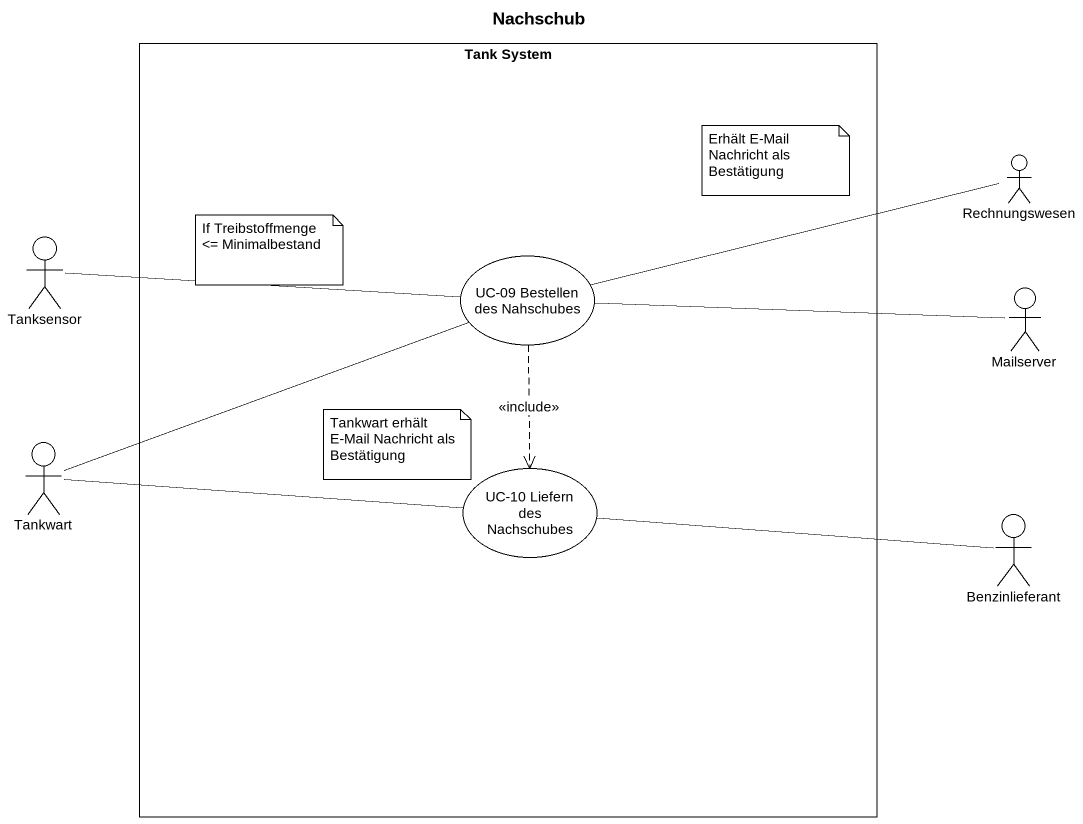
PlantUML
@startuml
title Nachschub
rectangle "Tank System" as Tank_System {
  usecase "UC-09 Bestellen des Nahschubes" as UC_09_Bestellen_des
  usecase "UC-10 Liefern des Nachschubes" as UC_10_Liefern_des
}
actor Rechnungswesen
actor Tanksensor
actor Mailserver
actor Tankwart
actor Benzinlieferant
Tanksensor -right- UC_09_Bestellen_des
UC_09_Bestellen_des -right- Rechnungswesen
UC_09_Bestellen_des -right- Mailserver
UC_09_Bestellen_des ..> UC_10_Liefern_des : <<include>>
Tankwart -right- UC_09_Bestellen_des
Tankwart -right- UC_10_Liefern_des
UC_10_Liefern_des -right- Benzinlieferant
note as N1
  Erhält E-Mail Nachricht als Bestätigung
end note
note as N2
  If Treibstoffmenge <= Minimalbestand
end note
note as N3
  Tankwart erhält E-Mail Nachricht als Bestätigung
end note
@enduml
